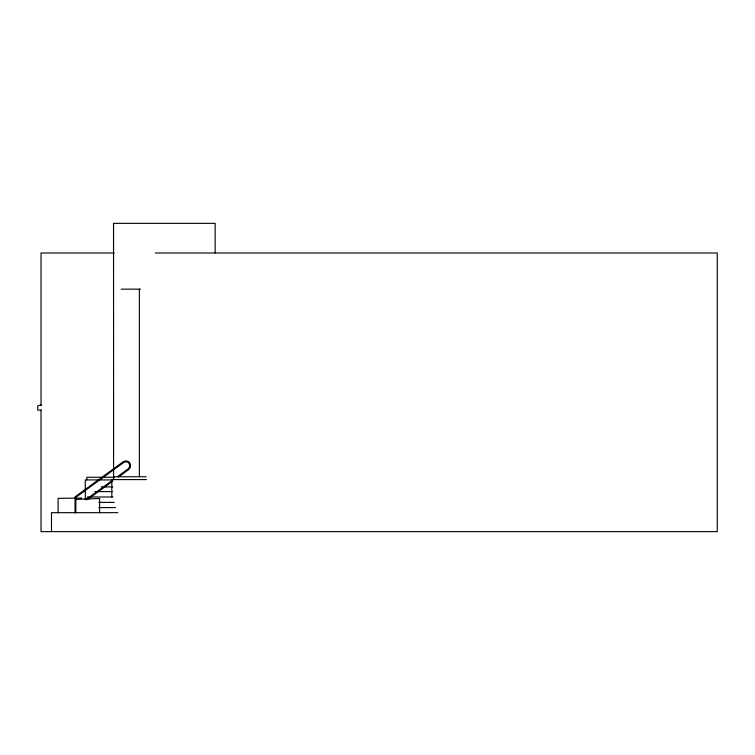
<?xml version="1.0" encoding="UTF-8"?>
<svg xmlns="http://www.w3.org/2000/svg" width="755" height="755" viewBox="0 0 755 755"><rect width="100%" height="100%" fill="white"/><g stroke="black" fill="none" stroke-linecap="round" stroke-linejoin="round"><path stroke-width="1.13" d="M75.047 512.683L75.047 496.884L123.235 461.758L126.047 460.852L128.794 461.777L130.483 464.174L130.473 467.137L128.812 469.468L118.582 476.924M75.934 499.451L75.934 497.281L123.716 462.456L126.057 461.683L128.18 462.466L129.577 464.438L129.567 466.873L128.123 468.893L117.667 476.509M86.287 499.385L113.863 479.283M87.363 499.678L112.146 481.614M41.119 404.803L37.75 405.831L37.75 410.107L41.289 410.107M114.156 252.982L41.034 252.982L41.034 405.831M155.294 252.982L717.25 252.982L717.25 531.643L41.034 531.643L41.034 410.107M121.13 289.156L140.524 289.156M113.58 476.764L146.177 476.764M114.118 477.273L86.816 477.273L86.816 479.916M146.461 479.585L111.825 479.585L111.825 496.988M112.089 479.916L85.306 479.916L85.306 499.81M101.349 486.928L112.618 486.928M94.922 491.59L112.618 491.59M112.986 496.988L87.429 496.988L87.429 499.14M81.795 498.055L58.116 498.328L58.116 512.683M98.782 502.377L114.241 502.377M98.763 507.596L115.487 507.596M117.912 512.683L51.491 512.683L51.491 531.643M215.156 252.982L215.156 223.357L113.543 223.357L113.58 479.585M139.373 289.156L139.373 476.329M99.603 512.683L99.603 498.508L75.849 499.414L75.849 512.683"/></g></svg>
